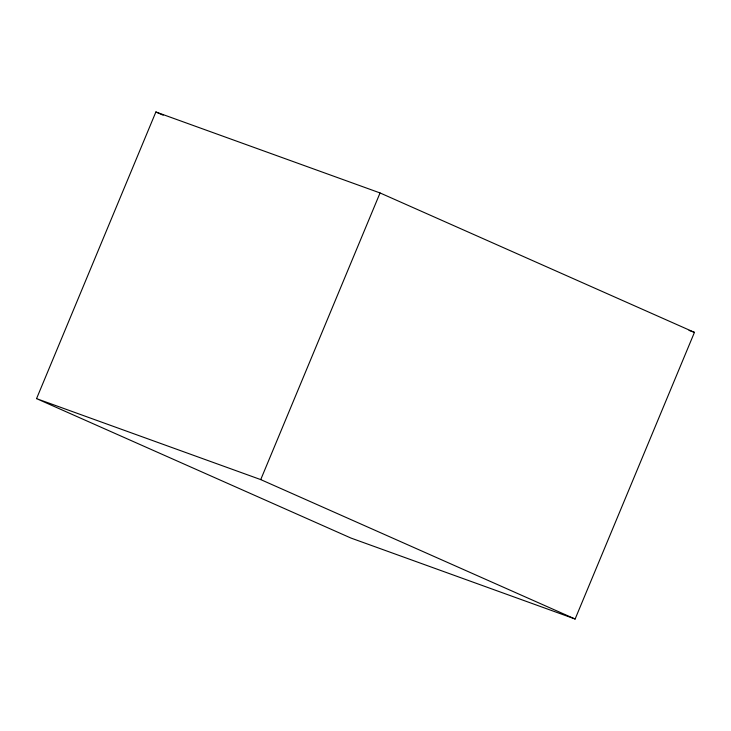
<?xml version="1.0" encoding="UTF-8"?>
<svg xmlns="http://www.w3.org/2000/svg" width="731" height="731" viewBox="0 0 731 731"><rect width="100%" height="100%" fill="white"/><g stroke="black" fill="none" stroke-linecap="round" stroke-linejoin="round"><path stroke-width="1.1" d="M36.55 398.633L155.877 111.98L380.056 192.947L694.45 332.367L575.123 619.02L350.944 538.053L36.55 398.633L260.729 479.6L575.123 619.02M260.729 479.6L380.056 192.947M689.086 330.43L694.45 332.367M155.877 111.98L163.159 115.206"/></g></svg>
